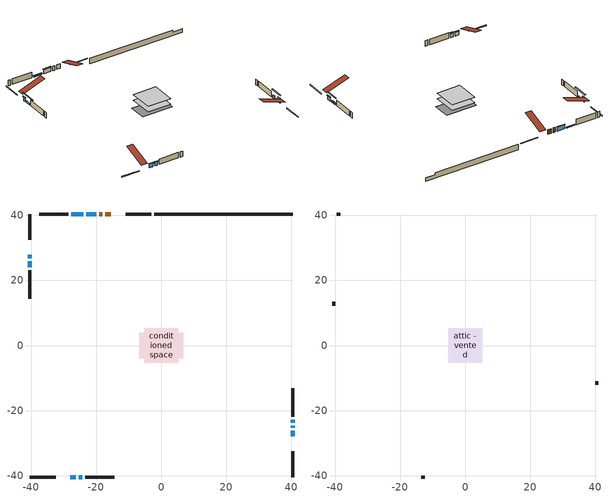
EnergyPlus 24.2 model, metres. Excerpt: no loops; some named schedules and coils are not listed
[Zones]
conditioned space
 floor adiabatic (AdiabaticFloorConstruction): -5.24,-5.24 -5.24,5.24 5.24,5.24 5.24,-5.24 z0.61
 floor foundation (Slab1 construction): -6.77,-3.84 -6.77,3.84 6.77,3.84 6.77,-3.84 z-1.8
 wall outside (RimJoist1 construction): -3.01,40.39 -10.97,40.39 / -40.39,-40.39 -32.43,-40.39 / -40.39,40.39 -40.39,32.43 / 40.39,-40.39 40.39,-32.43 z0.61:0.91
 wall outside (AdiabaticWallConstruction 1): -15.52,40.39 -17.2,40.39 / -18.12,40.39 -18.97,40.39 z0.61:2.64
 wall outside (AdiabaticWallConstruction): 40.39,-27.88 40.39,-26.21 / -27.88,-40.39 -26.21,-40.39 z0.61:2.26; -40.39,27.88 -40.39,26.81 / -25.28,-40.39 -24.21,-40.39 z0.61:2.29; 40.39,-25.28 40.39,-24.67 z0.61:1.43; -40.39,25.89 -40.39,24.06 z0.61:1.42; 40.39,-23.74 40.39,-22.82 z0.61:1.53; -19.9,40.39 -23.1,40.39 z0.61:2.39; -24.03,40.39 -27.69,40.39 z0.61:0.86
 wall outside (Wall1 construction): -28.62,40.39 -37.45,40.39 / -23.28,-40.39 -14.44,-40.39 / -40.39,23.13 -40.39,14.29 / 40.39,-21.9 40.39,-13.06 z0.61:3.05
 wall foundation (FoundationWall1 construction): -2.08,40.39,-1.8 -2.08,40.39,0.61 36.14,40.39,0.61 36.14,40.39,-0.26 40.39,40.39,-0.26 40.39,40.39,-1.8
 window (WindowConstruction): 40.39,-27.88 40.39,-26.21 z0.61:2.26
 window (WindowConstruction 6): -40.39,27.88 -40.39,26.82 z0.61:2.29
 window (WindowConstruction 7): 40.39,-25.28 40.39,-24.67 z0.61:1.42
 window (WindowConstruction 8): -40.39,25.89 -40.39,24.06 z0.61:1.42
 window (WindowConstruction 1): 40.39,-23.74 40.39,-22.82 z0.61:1.52
 window (WindowConstruction 2): -19.9,40.39 -23.1,40.39 z0.61:2.39
 window (WindowConstruction 3): -24.03,40.39 -27.69,40.39 z0.61:0.86
 window (WindowConstruction 4): -27.88,-40.39 -26.21,-40.39 z0.61:2.26
 window (WindowConstruction 5): -25.28,-40.39 -24.21,-40.39 z0.61:2.29
 door (Door): -15.52,40.39 -17.2,40.39 z0.61:2.64
 door (Door 1): -18.13,40.39 -18.97,40.39 z0.61:2.64
 ceiling adiabatic (AdiabaticFloorConstruction): 5.24,-5.24 5.24,5.24 -5.24,5.24 -5.24,-5.24 z0.61
attic - vented
 floor to conditioned space (Floor1 construction Reversed): -5.23,-5.23 -5.23,5.23 5.23,5.23 5.23,-5.23 z3.05
 wall outside (Wall2 construction): -38.38,40.39 -39.46,40.39 / -13.52,-40.39 -12.44,-40.39 / -40.39,13.36 -40.39,12.28 / 40.39,-12.13 40.39,-11.05 z0.61:3.05
 roof outside (Roof1 construction): -14.59,40.39,3.05 -14.59,30.19,6.45 -11.9,30.19,6.45 -11.9,40.39,3.05; -28.81,-40.39,3.05 -28.81,-30.19,6.45 -31.5,-30.19,6.45 -31.5,-40.39,3.05; -40.39,28.81,3.05 -30.19,28.81,6.45 -30.19,31.5,6.45 -40.39,31.5,3.05; 40.39,-28.81,3.05 30.19,-28.81,6.45 30.19,-31.5,6.45 40.39,-31.5,3.05
shading: 40.39,-26.01 40.39,-28.08 40.8,-28.08 40.8,-26.01 z2.46; -40.39,26.61 -40.39,28.08 -40.8,28.08 -40.8,26.61 z2.49; 40.39,-22.03 40.39,-27.92 40.8,-27.92 40.8,-22.03 z4.06; -40.39,21.42 -40.39,28.53 -40.8,28.53 -40.8,21.42 z4.06; 40.39,-22.62 40.39,-23.94 40.8,-23.94 40.8,-22.62 z1.73; -23.3,40.39 -19.7,40.39 -19.7,40.8 -23.3,40.8 z2.59; -27.89,40.39 -23.83,40.39 -23.83,40.8 -27.89,40.8 z1.06; -26.01,-40.39 -28.08,-40.39 -28.08,-40.8 -26.01,-40.8 z2.46; -24.01,-40.39 -25.48,-40.39 -25.48,-40.8 -24.01,-40.8 z2.49
[Building]
Building 1: Terrain=Suburbs
[Site:Location]
Erieau AUT_ON: Latitude {deg}=42.25; Longitude {deg}=-81.9; Time Zone {hr}=-5; Elevation {m}=178; Keep Site Location Information=Yes
[Site:GroundTemperature:Shallow]
5.2292, 3.30147, 3.1471, 4.0619, 7.73432, 11.3896, 14.5586, 16.5661, 16.7366, 15.1039, 12.0157, 8.47254
[Site:WaterMainsTemperature]
Calculation Method=Schedule; Temperature Schedule=mains temperature schedule
[Material] Roughness=Rough; Thermal Absorptance=0.9
Name | Thickness {m} | Conductivity {W/m-K} | Density {kg/m3} | Specific Heat {J/kg-K} | Solar Absorptance | Visible Absorptance
asphalt or fiberglass shingles | 0.00635 | 0.162714 | 1121.4 | 1465.45 | 0.4 | 0.4
ceiling loosefill ins | 0.254 | 0.0480833 | 16.02 | 1046.75 | 0.7 | 0.7
ceiling stud and cavity | 0.1397 | 0.142692 | 65.682 | 1177.47 | 0.7 | 0.7
concrete 4.0 in. | 0.1016 | 1.803125 | 2242.8 | 837.4 | 0.7 | 0.7
concrete 8.0 in. | 0.2032 | 1.803125 | 2242.8 | 837.4 | 0.7 | 0.7
door material | 0.04445 | 0.188738 | 512.64 | 1214.23 | 0.7 | 0.7
exterior vertical ins | 0.00216305 | 0.029427 | 32.04 | 1214.23 | 0.7 | 0.7
floor covering | 0.0127 | 0.0433444 | 54.468 | 1339.84 | 0.6 | 0.6
floor rigid ins; wall rigid ins | 0.512978 | 0.029427 | 32.04 | 1214.23 | 0.7 | 0.7
floor stud and cavity | 0.1397 | 1.75129 | 37.0049 | 1207.88 | 0.7 | 0.7
furniture material conditioned space 1 | 0.1524 | 0.115458 | 640.8 | 1214.23 | 0.6 | 0.6
gypsum board | 0.0127 | 0.160291 | 801 | 837.4 | 0.6 | 0.6
osb sheathing 0.5 in. | 0.0127 | 0.115458 | 512.64 | 1214.23 | 0.7 | 0.7
osb sheathing 0.75 in. | 0.01905 | 0.115458 | 512.64 | 1214.23 | 0.7 | 0.7
rim joist stud and cavity | 0.0508 | 0.107068 | 50.32683 | 1063.81 | 0.6 | 0.6
wall stud and cavity | 0.1397 | 0.44826 | 139.0536 | 1170.24 | 0.7 | 0.7
wall stud and cavity 1 | 0.0889 | 6.9971 | 50.32683 | 1063.81 | 0.6 | 0.6
wall stud and cavity 2 | 0.0889 | 0.380278 | 52.3479 | 1209.89 | 0.7 | 0.7
wall stud and cavity 3 | 0.0889 | 0.391764 | 83.0341 | 1211.67 | 0.7 | 0.7
wood siding | 0.0254 | 0.102417 | 544.68 | 1172.36 | 0.74 | 0.74
wood siding 1 | 0.00254 | 0.102417 | 544.68 | 1172.36 | 0.74 | 0.74
wood siding 2; wood siding 3; wood siding 4 | 0.0254 | 0.102417 | 544.68 | 1172.36 | 0.7 | 0.7
[WindowMaterial:SimpleGlazingSystem]
Name | U-Factor {W/m2-K} | Solar Heat Gain Coefficient
WindowMaterial | 2.93155 | 0.66
WindowMaterial 1 | 2.95029 | 0.64
WindowMaterial 2 | 2.8725 | 0.71
WindowMaterial 3 | 4.69457 | 0.57
WindowMaterial 4 | 2.91452 | 0.67
WindowMaterial 5 | 5.33051 | 0.68
[Construction]
AdiabaticFloorConstruction: floor stud and cavity, floor rigid ins, osb sheathing 0.75 in., floor covering
AdiabaticWallConstruction: wood siding 3, wall rigid ins, wall stud and cavity 2, gypsum board
AdiabaticWallConstruction 1: wood siding 4, wall rigid ins, wall stud and cavity 2, gypsum board
Door; Door 1: door material
Floor1 construction Reversed: gypsum board, ceiling stud and cavity, ceiling loosefill ins
FoundationWall1 construction: concrete 8.0 in.
furniture construction conditioned space 1: furniture material conditioned space 1
PartitionWallConstruction: gypsum board, wall stud and cavity 3, gypsum board
RimJoist1 construction: wood siding 2, rim joist stud and cavity
Roof1 construction: asphalt or fiberglass shingles
Slab1 construction: concrete 4.0 in.
Wall1 construction: wood siding, osb sheathing 0.5 in., wall stud and cavity, gypsum board
Wall2 construction: wood siding 1, wall stud and cavity 1
WindowConstruction; WindowConstruction 4: WindowMaterial
WindowConstruction 1: WindowMaterial 1
WindowConstruction 2: WindowMaterial 2
WindowConstruction 3: WindowMaterial 3
WindowConstruction 5; WindowConstruction 6: WindowMaterial 4
WindowConstruction 7; WindowConstruction 8: WindowMaterial 5
[Zone] Multiplier=1; Part of Total Floor Area=Yes
Name | Volume {m3}
attic - vented | 60.49
conditioned space | 542.1
[Space]
Name | Zone | Volume {m3}
attic - vented 1 | attic - vented | 60.49
conditioned space 1 | conditioned space | 542.1
[ZoneInfiltration:EffectiveLeakageArea]
infil attic - vented 1: Zone or Space=attic - vented 1; Schedule=Always On Discrete; Effective Air Leakage Area {cm2}=5261.76; Stack Coefficient=0.000405941; Wind Coefficient=1.36129e-05
[ZoneMixing]
whole house fan mix: Zone or Space=attic - vented; Schedule=Always On Continuous; Design Flow Rate Calculation Method=Flow/Zone; Design Flow Rate {m3/s}=0; Source Zone or Space=conditioned space
[SurfaceProperty:ExposedFoundationPerimeter]
Slab1: Exposed Perimeter Calculation Method=TotalExposedPerimeter; Total Exposed Perimeter {m}=42.47
[InternalMass] Zone or ZoneList=conditioned space; Space or SpaceList=conditioned space 1
Name | Construction | Surface Area {m2}
furniture mass conditioned space 1 | furniture construction conditioned space 1 | 85.5198
partition wall mass | PartitionWallConstruction | 213.8
[Lights]
interior lighting: Zone or ZoneList or Space or SpaceList=conditioned space 1; Schedule=interior lighting schedule; Design Level Calculation Method=LightingLevel; Lighting Level {W}=343.2; Return Air Fraction=0; Fraction Radiant=0.6; Fraction Visible=0.2; Fraction Replaceable=1
[People]
occupants: Zone or ZoneList or Space or SpaceList=conditioned space 1; Number of People Schedule=occupants schedule; Number of People Calculation Method=People; Number of People=3; Fraction Radiant=0.314171; Sensible Heat Fraction=0.56303; Activity Level Schedule=occupants activity schedule; Carbon Dioxide Generation Rate {m3/s-W}=0; Enable ASHRAE 55 Comfort Warnings=No; Mean Radiant Temperature Calculation Type=EnclosureAveraged
[ElectricEquipment] Zone or ZoneList or Space or SpaceList=conditioned space 1; Design Level Calculation Method=EquipmentLevel
Name | Schedule | Design Level {W} | Fraction Latent | Fraction Radiant | Fraction Lost
clothes dryer | clothes dryer schedule | 140.772 | 0.015 | 0.081 | 0.85
clothes washer | clothes washer schedule | 32.1985 | 0.03 | 0.162 | 0.7
cooking range | cooking range schedule | 215.147 | 0.08 | 0.432 | 0.2
dishwasher | dishwasher schedule | 66.8632 | 0.3 | 0.18 | 0.4
fridge | fridge schedule | 72.9452 | 0 | 0.6 | 0
mech vent house fan | mech vent house fan schedule | 0 | 0 | 0 | 1
mech vent house fan cfis | mech vent house fan cfis schedule | 0 | 0 | 0 | 0
misc plug loads | misc plug loads schedule | 494.7 | 0.045 | 0.513 | 0.1
whole house fan | Always On Discrete | 0 | 0 | 0 | 1
[OtherEquipment] Zone or ZoneList or Space or SpaceList=conditioned space 1; Design Level Calculation Method=EquipmentLevel
Name | Fuel Type | Schedule | Design Level {W} | Fraction Latent | Fraction Radiant | Fraction Lost
clothes dryer 1 | Electricity | clothes dryer schedule | 0 | 0.015 | 0.081 | 0.85
cooking range 1 | Electricity | cooking range schedule | 0 | 0.08 | 0.432 | 0.2
general water use latent | None | general water use schedule | 62.594 | 1 | 0 | 0
general water use sensible | None | general water use schedule | -61.6891 | 0 | 0.6 | 0
mech vent house fan latent load | None | Always On Discrete | 0 | 1 | 0 | 0
mech vent house fan sensible load | None | Always On Discrete | 0 | 0 | 0 | 0
water heater energy adjustment1 | Electricity | Always On Discrete | 0.01 | 0 | 0 | 1
[ZoneInfiltration:DesignFlowRate] Zone or ZoneList or Space or SpaceList=conditioned space 1; Schedule=Always On Discrete; Design Flow Rate Calculation Method=Flow/Zone; Design Flow Rate {m3/s}=0
infil flow; natural vent flow; whole house fan flow
[ZoneControl:Thermostat]
conditioned space Thermostat: Zone or ZoneList=conditioned space; Control Type Schedule=conditioned space Thermostat Schedule; Control 1=conditioned space temperature setpoint; Temperature Difference Between Cutout And Setpoint {deltaC}=0
[ThermostatSetpoint:DualSetpoint]
conditioned space temperature setpoint: Heating Setpoint Temperature Schedule=heating setpoint; Cooling Setpoint Temperature Schedule=cooling setpoint
[AirLoopHVAC:UnitarySystem]
unit heater unitary system: Control Type=Load; Controlling Zone or Thermostat Location=conditioned space; Dehumidification Control Type=None; Availability Schedule=Always On Discrete; Supply Fan=unit heater supply fan; Fan Placement=BlowThrough; Supply Air Fan Operating Mode Schedule=unit heater auto fan schedule; Heating Coil=unit heater htg coil; DX Heating Coil Sizing Ratio=1; Use DOAS DX Cooling Coil=No; Minimum Supply Air Temperature {C}=2; Latent Load Control=SensibleOnlyLoadControl; Cooling Supply Air Flow Rate Method=None; Heating Supply Air Flow Rate Method=SupplyAirFlowRate; Heating Supply Air Flow Rate {m3/s}=0.00141584; No Load Supply Air Flow Rate Method=SupplyAirFlowRate; No Load Supply Air Flow Rate {m3/s}=0; No Load Supply Air Flow Rate Control Set To Low Speed=Yes; Maximum Supply Air Temperature {C}=48.8889; Maximum Outdoor Dry-Bulb Temperature for Supplemental Heater Operation {C}=21; Ancillary On-Cycle Electric Power {W}=0; Ancillary Off-Cycle Electric Power {W}=0
[Zone equipment]
conditioned space: electric baseboard, unit heater unitary system
[Foundation:Kiva]
Foundation Kiva 1: Initial Indoor Air Temperature {C}=18; Wall Height Above Grade {m}=0.609996; Wall Depth Below Slab {m}=0.2032; Custom Block Material Name 1=exterior vertical ins; Custom Block Depth 1 {m}=2.40999; Custom Block X Position 1 {m}=0.2032; Custom Block Z Position 1 {m}=0
[Foundation:Kiva:Settings]
Soil Conductivity {W/m-K}=0.849921; Soil Density {kg/m3}=1842.3; Soil Specific Heat {J/kg-K}=418.7; Ground Solar Absorptivity=0.9; Ground Thermal Absorptivity=0.9; Ground Surface Roughness {m}=0.03; Far-Field Width {m}=40; Deep-Ground Boundary Condition=ZeroFlux; Deep-Ground Depth {m}=40; Minimum Cell Dimension {m}=0.2; Maximum Cell Growth Coefficient=3; Simulation Timestep=Timestep
[Exterior:Lights]
exterior lighting: Schedule=exterior lighting schedule; Design Level {W}=75.6
[EnergyManagementSystem:Sensor] Output:Variable or Output:Meter Index Key=conditioned space
Name | Output:Variable or Output:Meter
conditioned_space_clg_unmet_s | Zone Cooling Setpoint Not Met Time
conditioned_space_htg_unmet_s | Zone Heating Setpoint Not Met Time
fridge_tin_s; tin_s; tin_s_1 | Zone Mean Air Temperature
tout_s | Zone Outdoor Air Drybulb Temperature
win_s | Zone Air Humidity Ratio
[Schedule:Constant]
Name | Hourly Value
Always On Continuous; mech vent house fan schedule; mech vent house fan cfis schedule; Always On Discrete | 1
occupants activity schedule | 117.228
fridge schedule; unit heater auto fan schedule | 0
[Schedule:Week:Daily]
interior lighting schedule Week Rule - Jan1-Jan27: interior lighting schedule day, interior lighting schedule day, interior lighting schedule day, interior lighting schedule day, interior lighting schedule day, interior lighting schedule day, interior lighting schedule day, interior lighting schedule default day, interior lighting schedule default day, interior lighting schedule default day, interior lighting schedule default day, interior lighting schedule default day
interior lighting schedule Week Rule - Jan28-Feb3: interior lighting schedule day, interior lighting schedule day, interior lighting schedule day, interior lighting schedule day, interior lighting schedule day 1, interior lighting schedule day 1, interior lighting schedule day 1, interior lighting schedule default day, interior lighting schedule default day, interior lighting schedule default day, interior lighting schedule default day, interior lighting schedule default day
interior lighting schedule Week Rule - Feb4-Feb24: interior lighting schedule day 1, interior lighting schedule day 1, interior lighting schedule day 1, interior lighting schedule day 1, interior lighting schedule day 1, interior lighting schedule day 1, interior lighting schedule day 1, interior lighting schedule default day, interior lighting schedule default day, interior lighting schedule default day, interior lighting schedule default day, interior lighting schedule default day
interior lighting schedule Week Rule - Feb25-Mar3: interior lighting schedule day 1, interior lighting schedule day 1, interior lighting schedule day 1, interior lighting schedule day 1, interior lighting schedule day 2, interior lighting schedule day 2, interior lighting schedule day 2, interior lighting schedule default day, interior lighting schedule default day, interior lighting schedule default day, interior lighting schedule default day, interior lighting schedule default day
interior lighting schedule Week Rule - Mar4-Mar31: interior lighting schedule day 2, interior lighting schedule day 2, interior lighting schedule day 2, interior lighting schedule day 2, interior lighting schedule day 2, interior lighting schedule day 2, interior lighting schedule day 2, interior lighting schedule default day, interior lighting schedule default day, interior lighting schedule default day, interior lighting schedule default day, interior lighting schedule default day
interior lighting schedule Week Rule - Apr1-Apr28: interior lighting schedule day 3, interior lighting schedule day 3, interior lighting schedule day 3, interior lighting schedule day 3, interior lighting schedule day 3, interior lighting schedule day 3, interior lighting schedule day 3, interior lighting schedule default day, interior lighting schedule default day, interior lighting schedule default day, interior lighting schedule default day, interior lighting schedule default day
interior lighting schedule Week Rule - Apr29-May5: interior lighting schedule day 3, interior lighting schedule day 3, interior lighting schedule day 4, interior lighting schedule day 4, interior lighting schedule day 4, interior lighting schedule day 4, interior lighting schedule day 4, interior lighting schedule default day, interior lighting schedule default day, interior lighting schedule default day, interior lighting schedule default day, interior lighting schedule default day
interior lighting schedule Week Rule - May6-May26: interior lighting schedule day 4, interior lighting schedule day 4, interior lighting schedule day 4, interior lighting schedule day 4, interior lighting schedule day 4, interior lighting schedule day 4, interior lighting schedule day 4, interior lighting schedule default day, interior lighting schedule default day, interior lighting schedule default day, interior lighting schedule default day, interior lighting schedule default day
interior lighting schedule Week Rule - May27-Jun2: interior lighting schedule day 4, interior lighting schedule day 4, interior lighting schedule day 4, interior lighting schedule day 4, interior lighting schedule day 4, interior lighting schedule day 5, interior lighting schedule day 5, interior lighting schedule default day, interior lighting schedule default day, interior lighting schedule default day, interior lighting schedule default day, interior lighting schedule default day
interior lighting schedule Week Rule - Jun3-Jun30: interior lighting schedule day 5, interior lighting schedule day 5, interior lighting schedule day 5, interior lighting schedule day 5, interior lighting schedule day 5, interior lighting schedule day 5, interior lighting schedule day 5, interior lighting schedule default day, interior lighting schedule default day, interior lighting schedule default day, interior lighting schedule default day, interior lighting schedule default day
interior lighting schedule Week Rule - Jul1-Jul28: interior lighting schedule day 6, interior lighting schedule day 6, interior lighting schedule day 6, interior lighting schedule day 6, interior lighting schedule day 6, interior lighting schedule day 6, interior lighting schedule day 6, interior lighting schedule default day, interior lighting schedule default day, interior lighting schedule default day, interior lighting schedule default day, interior lighting schedule default day
interior lighting schedule Week Rule - Jul29-Aug4: interior lighting schedule day 6, interior lighting schedule day 6, interior lighting schedule day 6, interior lighting schedule day 7, interior lighting schedule day 7, interior lighting schedule day 7, interior lighting schedule day 7, interior lighting schedule default day, interior lighting schedule default day, interior lighting schedule default day, interior lighting schedule default day, interior lighting schedule default day
interior lighting schedule Week Rule - Aug5-Aug25: interior lighting schedule day 7, interior lighting schedule day 7, interior lighting schedule day 7, interior lighting schedule day 7, interior lighting schedule day 7, interior lighting schedule day 7, interior lighting schedule day 7, interior lighting schedule default day, interior lighting schedule default day, interior lighting schedule default day, interior lighting schedule default day, interior lighting schedule default day
interior lighting schedule Week Rule - Aug26-Sep1: interior lighting schedule day 7, interior lighting schedule day 7, interior lighting schedule day 7, interior lighting schedule day 7, interior lighting schedule day 7, interior lighting schedule day 7, interior lighting schedule day 8, interior lighting schedule default day, interior lighting schedule default day, interior lighting schedule default day, interior lighting schedule default day, interior lighting schedule default day
interior lighting schedule Week Rule - Sep2-Sep29: interior lighting schedule day 8, interior lighting schedule day 8, interior lighting schedule day 8, interior lighting schedule day 8, interior lighting schedule day 8, interior lighting schedule day 8, interior lighting schedule day 8, interior lighting schedule default day, interior lighting schedule default day, interior lighting schedule default day, interior lighting schedule default day, interior lighting schedule default day
interior lighting schedule Week Rule - Sep30-Oct6: interior lighting schedule day 8, interior lighting schedule day 9, interior lighting schedule day 9, interior lighting schedule day 9, interior lighting schedule day 9, interior lighting schedule day 9, interior lighting schedule day 9, interior lighting schedule default day, interior lighting schedule default day, interior lighting schedule default day, interior lighting schedule default day, interior lighting schedule default day
interior lighting schedule Week Rule - Oct7-Oct27: interior lighting schedule day 9, interior lighting schedule day 9, interior lighting schedule day 9, interior lighting schedule day 9, interior lighting schedule day 9, interior lighting schedule day 9, interior lighting schedule day 9, interior lighting schedule default day, interior lighting schedule default day, interior lighting schedule default day, interior lighting schedule default day, interior lighting schedule default day
interior lighting schedule Week Rule - Oct28-Nov3: interior lighting schedule day 9, interior lighting schedule day 9, interior lighting schedule day 9, interior lighting schedule day 9, interior lighting schedule day 10, interior lighting schedule day 10, interior lighting schedule day 10, interior lighting schedule default day, interior lighting schedule default day, interior lighting schedule default day, interior lighting schedule default day, interior lighting schedule default day
interior lighting schedule Week Rule - Nov4-Nov24: interior lighting schedule day 10, interior lighting schedule day 10, interior lighting schedule day 10, interior lighting schedule day 10, interior lighting schedule day 10, interior lighting schedule day 10, interior lighting schedule day 10, interior lighting schedule default day, interior lighting schedule default day, interior lighting schedule default day, interior lighting schedule default day, interior lighting schedule default day
interior lighting schedule Week Rule - Nov25-Dec1: interior lighting schedule day 10, interior lighting schedule day 10, interior lighting schedule day 10, interior lighting schedule day 10, interior lighting schedule day 10, interior lighting schedule day 10, interior lighting schedule day 11, interior lighting schedule default day, interior lighting schedule default day, interior lighting schedule default day, interior lighting schedule default day, interior lighting schedule default day
interior lighting schedule Week Rule - Dec2-Dec31: interior lighting schedule day 11, interior lighting schedule day 11, interior lighting schedule day 11, interior lighting schedule day 11, interior lighting schedule day 11, interior lighting schedule day 11, interior lighting schedule day 11, interior lighting schedule default day, interior lighting schedule default day, interior lighting schedule default day, interior lighting schedule default day, interior lighting schedule default day
occupants schedule Week Rule - Jan1-Dec31: occupants schedule day, occupants schedule day, occupants schedule day, occupants schedule day, occupants schedule day, occupants schedule day, occupants schedule day, occupants schedule default day, occupants schedule default day, occupants schedule default day, occupants schedule default day, occupants schedule default day
clothes dryer schedule Week Rule - Jan1-Dec31: clothes dryer schedule day, clothes dryer schedule day, clothes dryer schedule day, clothes dryer schedule day, clothes dryer schedule day, clothes dryer schedule day, clothes dryer schedule day, clothes dryer schedule default day, clothes dryer schedule default day, clothes dryer schedule default day, clothes dryer schedule default day, clothes dryer schedule default day
clothes washer schedule Week Rule - Jan1-Dec31: clothes washer schedule day, clothes washer schedule day, clothes washer schedule day, clothes washer schedule day, clothes washer schedule day, clothes washer schedule day, clothes washer schedule day, clothes washer schedule default day, clothes washer schedule default day, clothes washer schedule default day, clothes washer schedule default day, clothes washer schedule default day
cooking range schedule Week Rule - Jan1-Dec31: cooking range schedule day, cooking range schedule day, cooking range schedule day, cooking range schedule day, cooking range schedule day, cooking range schedule day, cooking range schedule day, cooking range schedule default day, cooking range schedule default day, cooking range schedule default day, cooking range schedule default day, cooking range schedule default day
dishwasher schedule Week Rule - Jan1-Dec31: dishwasher schedule day, dishwasher schedule day, dishwasher schedule day, dishwasher schedule day, dishwasher schedule day, dishwasher schedule day, dishwasher schedule day, dishwasher schedule default day, dishwasher schedule default day, dishwasher schedule default day, dishwasher schedule default day, dishwasher schedule default day
misc plug loads schedule Week Rule - Jan1-Dec31: misc plug loads schedule day, misc plug loads schedule day, misc plug loads schedule day, misc plug loads schedule day, misc plug loads schedule day, misc plug loads schedule day, misc plug loads schedule day, misc plug loads schedule default day, misc plug loads schedule default day, misc plug loads schedule default day, misc plug loads schedule default day, misc plug loads schedule default day
general water use schedule Week Rule - Jan1-Dec31: general water use schedule day, general water use schedule day, general water use schedule day, general water use schedule day, general water use schedule day, general water use schedule day, general water use schedule day, general water use schedule default day, general water use schedule default day, general water use schedule default day, general water use schedule default day, general water use schedule default day
exterior lighting schedule Week Rule - Jan1-Jan27: exterior lighting schedule day, exterior lighting schedule day, exterior lighting schedule day, exterior lighting schedule day, exterior lighting schedule day, exterior lighting schedule day, exterior lighting schedule day, exterior lighting schedule default day, exterior lighting schedule default day, exterior lighting schedule default day, exterior lighting schedule default day, exterior lighting schedule default day
exterior lighting schedule Week Rule - Jan28-Feb3: exterior lighting schedule day, exterior lighting schedule day, exterior lighting schedule day, exterior lighting schedule day, exterior lighting schedule day 1, exterior lighting schedule day 1, exterior lighting schedule day 1, exterior lighting schedule default day, exterior lighting schedule default day, exterior lighting schedule default day, exterior lighting schedule default day, exterior lighting schedule default day
exterior lighting schedule Week Rule - Feb4-Feb24: exterior lighting schedule day 1, exterior lighting schedule day 1, exterior lighting schedule day 1, exterior lighting schedule day 1, exterior lighting schedule day 1, exterior lighting schedule day 1, exterior lighting schedule day 1, exterior lighting schedule default day, exterior lighting schedule default day, exterior lighting schedule default day, exterior lighting schedule default day, exterior lighting schedule default day
exterior lighting schedule Week Rule - Feb25-Mar3: exterior lighting schedule day 1, exterior lighting schedule day 1, exterior lighting schedule day 1, exterior lighting schedule day 1, exterior lighting schedule day 2, exterior lighting schedule day 2, exterior lighting schedule day 2, exterior lighting schedule default day, exterior lighting schedule default day, exterior lighting schedule default day, exterior lighting schedule default day, exterior lighting schedule default day
exterior lighting schedule Week Rule - Mar4-Mar31: exterior lighting schedule day 2, exterior lighting schedule day 2, exterior lighting schedule day 2, exterior lighting schedule day 2, exterior lighting schedule day 2, exterior lighting schedule day 2, exterior lighting schedule day 2, exterior lighting schedule default day, exterior lighting schedule default day, exterior lighting schedule default day, exterior lighting schedule default day, exterior lighting schedule default day
exterior lighting schedule Week Rule - Apr1-Apr28: exterior lighting schedule day 3, exterior lighting schedule day 3, exterior lighting schedule day 3, exterior lighting schedule day 3, exterior lighting schedule day 3, exterior lighting schedule day 3, exterior lighting schedule day 3, exterior lighting schedule default day, exterior lighting schedule default day, exterior lighting schedule default day, exterior lighting schedule default day, exterior lighting schedule default day
exterior lighting schedule Week Rule - Apr29-May5: exterior lighting schedule day 3, exterior lighting schedule day 3, exterior lighting schedule day 4, exterior lighting schedule day 4, exterior lighting schedule day 4, exterior lighting schedule day 4, exterior lighting schedule day 4, exterior lighting schedule default day, exterior lighting schedule default day, exterior lighting schedule default day, exterior lighting schedule default day, exterior lighting schedule default day
exterior lighting schedule Week Rule - May6-May26: exterior lighting schedule day 4, exterior lighting schedule day 4, exterior lighting schedule day 4, exterior lighting schedule day 4, exterior lighting schedule day 4, exterior lighting schedule day 4, exterior lighting schedule day 4, exterior lighting schedule default day, exterior lighting schedule default day, exterior lighting schedule default day, exterior lighting schedule default day, exterior lighting schedule default day
exterior lighting schedule Week Rule - May27-Jun2: exterior lighting schedule day 4, exterior lighting schedule day 4, exterior lighting schedule day 4, exterior lighting schedule day 4, exterior lighting schedule day 4, exterior lighting schedule day 5, exterior lighting schedule day 5, exterior lighting schedule default day, exterior lighting schedule default day, exterior lighting schedule default day, exterior lighting schedule default day, exterior lighting schedule default day
exterior lighting schedule Week Rule - Jun3-Jun30: exterior lighting schedule day 5, exterior lighting schedule day 5, exterior lighting schedule day 5, exterior lighting schedule day 5, exterior lighting schedule day 5, exterior lighting schedule day 5, exterior lighting schedule day 5, exterior lighting schedule default day, exterior lighting schedule default day, exterior lighting schedule default day, exterior lighting schedule default day, exterior lighting schedule default day
exterior lighting schedule Week Rule - Jul1-Jul28: exterior lighting schedule day 6, exterior lighting schedule day 6, exterior lighting schedule day 6, exterior lighting schedule day 6, exterior lighting schedule day 6, exterior lighting schedule day 6, exterior lighting schedule day 6, exterior lighting schedule default day, exterior lighting schedule default day, exterior lighting schedule default day, exterior lighting schedule default day, exterior lighting schedule default day
exterior lighting schedule Week Rule - Jul29-Aug4: exterior lighting schedule day 6, exterior lighting schedule day 6, exterior lighting schedule day 6, exterior lighting schedule day 7, exterior lighting schedule day 7, exterior lighting schedule day 7, exterior lighting schedule day 7, exterior lighting schedule default day, exterior lighting schedule default day, exterior lighting schedule default day, exterior lighting schedule default day, exterior lighting schedule default day
exterior lighting schedule Week Rule - Aug5-Aug25: exterior lighting schedule day 7, exterior lighting schedule day 7, exterior lighting schedule day 7, exterior lighting schedule day 7, exterior lighting schedule day 7, exterior lighting schedule day 7, exterior lighting schedule day 7, exterior lighting schedule default day, exterior lighting schedule default day, exterior lighting schedule default day, exterior lighting schedule default day, exterior lighting schedule default day
exterior lighting schedule Week Rule - Aug26-Sep1: exterior lighting schedule day 7, exterior lighting schedule day 7, exterior lighting schedule day 7, exterior lighting schedule day 7, exterior lighting schedule day 7, exterior lighting schedule day 7, exterior lighting schedule day 8, exterior lighting schedule default day, exterior lighting schedule default day, exterior lighting schedule default day, exterior lighting schedule default day, exterior lighting schedule default day
exterior lighting schedule Week Rule - Sep2-Sep29: exterior lighting schedule day 8, exterior lighting schedule day 8, exterior lighting schedule day 8, exterior lighting schedule day 8, exterior lighting schedule day 8, exterior lighting schedule day 8, exterior lighting schedule day 8, exterior lighting schedule default day, exterior lighting schedule default day, exterior lighting schedule default day, exterior lighting schedule default day, exterior lighting schedule default day
exterior lighting schedule Week Rule - Sep30-Oct6: exterior lighting schedule day 8, exterior lighting schedule day 9, exterior lighting schedule day 9, exterior lighting schedule day 9, exterior lighting schedule day 9, exterior lighting schedule day 9, exterior lighting schedule day 9, exterior lighting schedule default day, exterior lighting schedule default day, exterior lighting schedule default day, exterior lighting schedule default day, exterior lighting schedule default day
exterior lighting schedule Week Rule - Oct7-Oct27: exterior lighting schedule day 9, exterior lighting schedule day 9, exterior lighting schedule day 9, exterior lighting schedule day 9, exterior lighting schedule day 9, exterior lighting schedule day 9, exterior lighting schedule day 9, exterior lighting schedule default day, exterior lighting schedule default day, exterior lighting schedule default day, exterior lighting schedule default day, exterior lighting schedule default day
exterior lighting schedule Week Rule - Oct28-Nov3: exterior lighting schedule day 9, exterior lighting schedule day 9, exterior lighting schedule day 9, exterior lighting schedule day 9, exterior lighting schedule day 10, exterior lighting schedule day 10, exterior lighting schedule day 10, exterior lighting schedule default day, exterior lighting schedule default day, exterior lighting schedule default day, exterior lighting schedule default day, exterior lighting schedule default day
exterior lighting schedule Week Rule - Nov4-Nov24: exterior lighting schedule day 10, exterior lighting schedule day 10, exterior lighting schedule day 10, exterior lighting schedule day 10, exterior lighting schedule day 10, exterior lighting schedule day 10, exterior lighting schedule day 10, exterior lighting schedule default day, exterior lighting schedule default day, exterior lighting schedule default day, exterior lighting schedule default day, exterior lighting schedule default day
exterior lighting schedule Week Rule - Nov25-Dec1: exterior lighting schedule day 10, exterior lighting schedule day 10, exterior lighting schedule day 10, exterior lighting schedule day 10, exterior lighting schedule day 10, exterior lighting schedule day 10, exterior lighting schedule day 11, exterior lighting schedule default day, exterior lighting schedule default day, exterior lighting schedule default day, exterior lighting schedule default day, exterior lighting schedule default day
exterior lighting schedule Week Rule - Dec2-Dec31: exterior lighting schedule day 11, exterior lighting schedule day 11, exterior lighting schedule day 11, exterior lighting schedule day 11, exterior lighting schedule day 11, exterior lighting schedule day 11, exterior lighting schedule day 11, exterior lighting schedule default day, exterior lighting schedule default day, exterior lighting schedule default day, exterior lighting schedule default day, exterior lighting schedule default day
[Schedule:Year]
interior lighting schedule: interior lighting schedule Week Rule - Jan1-Jan27, 1, 1, 1, 27, interior lighting schedule Week Rule - Jan28-Feb3, 1, 28, 2, 3, interior lighting schedule Week Rule - Feb4-Feb24, 2, 4, 2, 24, interior lighting schedule Week Rule - Feb25-Mar3, 2, 25, 3, 3, interior lighting schedule Week Rule - Mar4-Mar31, 3, 4, 3, 31, interior lighting schedule Week Rule - Apr1-Apr28, 4, 1, 4, 28, interior lighting schedule Week Rule - Apr29-May5, 4, 29, 5, 5, interior lighting schedule Week Rule - May6-May26, 5, 6, 5, 26, interior lighting schedule Week Rule - May27-Jun2, 5, 27, 6, 2, interior lighting schedule Week Rule - Jun3-Jun30, 6, 3, 6, 30, interior lighting schedule Week Rule - Jul1-Jul28, 7, 1, 7, 28, interior lighting schedule Week Rule - Jul29-Aug4, 7, 29, 8, 4, interior lighting schedule Week Rule - Aug5-Aug25, 8, 5, 8, 25, interior lighting schedule Week Rule - Aug26-Sep1, 8, 26, 9, 1, interior lighting schedule Week Rule - Sep2-Sep29, 9, 2, 9, 29, interior lighting schedule Week Rule - Sep30-Oct6, 9, 30, 10, 6, interior lighting schedule Week Rule - Oct7-Oct27, 10, 7, 10, 27, interior lighting schedule Week Rule - Oct28-Nov3, 10, 28, 11, 3, interior lighting schedule Week Rule - Nov4-Nov24, 11, 4, 11, 24, interior lighting schedule Week Rule - Nov25-Dec1, 11, 25, 12, 1, interior lighting schedule Week Rule - Dec2-Dec31, 12, 2, 12, 31
occupants schedule: occupants schedule Week Rule - Jan1-Dec31, 1, 1, 12, 31
clothes dryer schedule: clothes dryer schedule Week Rule - Jan1-Dec31, 1, 1, 12, 31
clothes washer schedule: clothes washer schedule Week Rule - Jan1-Dec31, 1, 1, 12, 31
cooking range schedule: cooking range schedule Week Rule - Jan1-Dec31, 1, 1, 12, 31
dishwasher schedule: dishwasher schedule Week Rule - Jan1-Dec31, 1, 1, 12, 31
misc plug loads schedule: misc plug loads schedule Week Rule - Jan1-Dec31, 1, 1, 12, 31
general water use schedule: general water use schedule Week Rule - Jan1-Dec31, 1, 1, 12, 31
heating setpoint: heating setpoint Week Rule - Jan1-Dec31, 1, 1, 12, 31
exterior lighting schedule: exterior lighting schedule Week Rule - Jan1-Jan27, 1, 1, 1, 27, exterior lighting schedule Week Rule - Jan28-Feb3, 1, 28, 2, 3, exterior lighting schedule Week Rule - Feb4-Feb24, 2, 4, 2, 24, exterior lighting schedule Week Rule - Feb25-Mar3, 2, 25, 3, 3, exterior lighting schedule Week Rule - Mar4-Mar31, 3, 4, 3, 31, exterior lighting schedule Week Rule - Apr1-Apr28, 4, 1, 4, 28, exterior lighting schedule Week Rule - Apr29-May5, 4, 29, 5, 5, exterior lighting schedule Week Rule - May6-May26, 5, 6, 5, 26, exterior lighting schedule Week Rule - May27-Jun2, 5, 27, 6, 2, exterior lighting schedule Week Rule - Jun3-Jun30, 6, 3, 6, 30, exterior lighting schedule Week Rule - Jul1-Jul28, 7, 1, 7, 28, exterior lighting schedule Week Rule - Jul29-Aug4, 7, 29, 8, 4, exterior lighting schedule Week Rule - Aug5-Aug25, 8, 5, 8, 25, exterior lighting schedule Week Rule - Aug26-Sep1, 8, 26, 9, 1, exterior lighting schedule Week Rule - Sep2-Sep29, 9, 2, 9, 29, exterior lighting schedule Week Rule - Sep30-Oct6, 9, 30, 10, 6, exterior lighting schedule Week Rule - Oct7-Oct27, 10, 7, 10, 27, exterior lighting schedule Week Rule - Oct28-Nov3, 10, 28, 11, 3, exterior lighting schedule Week Rule - Nov4-Nov24, 11, 4, 11, 24, exterior lighting schedule Week Rule - Nov25-Dec1, 11, 25, 12, 1, exterior lighting schedule Week Rule - Dec2-Dec31, 12, 2, 12, 31
[Schedule:Compact]
conditioned space Thermostat Schedule: Through: 12/31, For: AllDays, Until: 24:00, 4
mains temperature schedule: Through: 01/01, For: AllDays, Until: 24:00, 8.89333, Through: 01/02, For: AllDays, Until: 24:00, 8.82722, Through: 01/03, For: AllDays, Until: 24:00, 8.76167, Through: 01/04, For: AllDays, Until: 24:00, 8.69778, Through: 01/05, For: AllDays, Until: 24:00, 8.635, Through: 01/06, For: AllDays, Until: 24:00, 8.57333, Through: 01/07, For: AllDays, Until: 24:00, 8.51333, Through: 01/08, For: AllDays, Until: 24:00, 8.455, Through: 01/09, For: AllDays, Until: 24:00, 8.39778, Through: 01/10, For: AllDays, Until: 24:00, 8.34167, Through: 01/11, For: AllDays, Until: 24:00, 8.28722, Through: 01/12, For: AllDays, Until: 24:00, 8.23444, Through: 01/13, For: AllDays, Until: 24:00, 8.18278, Through: 01/14, For: AllDays, Until: 24:00, 8.13222, Through: 01/15, For: AllDays, Until: 24:00, 8.08389, Through: 01/16, For: AllDays, Until: 24:00, 8.03667, Through: 01/17, For: AllDays, Until: 24:00, 7.99111, Through: 01/18, For: AllDays, Until: 24:00, 7.94667, Through: 01/19, For: AllDays, Until: 24:00, 7.90389, Through: 01/20, For: AllDays, Until: 24:00, 7.86278, Through: 01/21, For: AllDays, Until: 24:00, 7.82333, Through: 01/22, For: AllDays, Until: 24:00, 7.78556, Through: 01/23, For: AllDays, Until: 24:00, 7.74889, Through: 01/24, For: AllDays, Until: 24:00, 7.71444, Through: 01/25, For: AllDays, Until: 24:00, 7.68111, Through: 01/26, For: AllDays, Until: 24:00, 7.64944, Through: 01/27, For: AllDays, Until: 24:00, 7.61944, Through: 01/28, For: AllDays, Until: 24:00, 7.59111, Through: 01/29, For: AllDays, Until: 24:00, 7.56444, Through: 01/30, For: AllDays, Until: 24:00, 7.53944, Through: 01/31, For: AllDays, Until: 24:00, 7.51611, Through: 02/01, For: AllDays, Until: 24:00, 7.49444, Through: 02/02, For: AllDays, Until: 24:00, 7.47389, Through: 02/03, For: AllDays, Until: 24:00, 7.45556, Through: 02/04, For: AllDays, Until: 24:00, 7.43889, Through: 02/05, For: AllDays, Until: 24:00, 7.42389, Through: 02/06, For: AllDays, Until: 24:00, 7.41056, Through: 02/07, For: AllDays, Until: 24:00, 7.39889, Through: 02/08, For: AllDays, Until: 24:00, 7.38833, Through: 02/09, For: AllDays, Until: 24:00, 7.38, Through: 02/10, For: AllDays, Until: 24:00, 7.37389, Through: 02/11, For: AllDays, Until: 24:00, 7.36889, Through: 02/12, For: AllDays, Until: 24:00, 7.36556, Through: 02/13, For: AllDays, Until: 24:00, 7.36389, Through: 02/14, For: AllDays, Until: 24:00, 7.36389, Through: 02/15, For: AllDays, Until: 24:00, 7.36611, Through: 02/16, For: AllDays, Until: 24:00, 7.36944, Through: 02/17, For: AllDays, Until: 24:00, 7.375, Through: 02/18, For: AllDays, Until: 24:00, 7.38167, Through: 02/19, For: AllDays, Until: 24:00, 7.39056, Through: 02/20, For: AllDays, Until: 24:00, 7.40056, Through: 02/21, For: AllDays, Until: 24:00, 7.41278, Through: 02/22, For: AllDays, Until: 24:00, 7.42667, Through: 02/23, For: AllDays, Until: 24:00, 7.44222, Through: 02/24, For: AllDays, Until: 24:00, 7.45889, Through: 02/25, For: AllDays, Until: 24:00, 7.47778, Through: 02/26, For: AllDays, Until: 24:00, 7.49833, Through: 02/27, For: AllDays, Until: 24:00, 7.52056, Through: 02/28, For: AllDays, Until: 24:00, 7.54444, Through: 03/01, For: AllDays, Until: 24:00, 7.56944, Through: 03/02, For: AllDays, Until: 24:00, 7.59667, Through: 03/03, For: AllDays, Until: 24:00, 7.62556, Through: 03/04, For: AllDays, Until: 24:00, 7.65556, Through: 03/05, For: AllDays, Until: 24:00, 7.68778, Through: 03/06, For: AllDays, Until: 24:00, 7.72111, Through: 03/07, For: AllDays, Until: 24:00, 7.75611, Through: 03/08, For: AllDays, Until: 24:00, 7.79278, Through: 03/09, For: AllDays, Until: 24:00, 7.83111, Through: 03/10, For: AllDays, Until: 24:00, 7.87111, Through: 03/11, For: AllDays, Until: 24:00, 7.91222, Through: 03/12, For: AllDays, Until: 24:00, 7.95556, Through: 03/13, For: AllDays, Until: 24:00, 8, Through: 03/14, For: AllDays, Until: 24:00, 8.04556, Through: 03/15, For: AllDays, Until: 24:00, 8.09333, Through: 03/16, For: AllDays, Until: 24:00, 8.14222, Through: 03/17, For: AllDays, Until: 24:00, 8.19278, Through: 03/18, For: AllDays, Until: 24:00, 8.24444, Through: 03/19, For: AllDays, Until: 24:00, 8.29778, Through: 03/20, For: AllDays, Until: 24:00, 8.35278, Through: 03/21, For: AllDays, Until: 24:00, 8.40889, Through: 03/22, For: AllDays, Until: 24:00, 8.46611, Through: 03/23, For: AllDays, Until: 24:00, 8.52556, Through: 03/24, For: AllDays, Until: 24:00, 8.58556, Through: 03/25, For: AllDays, Until: 24:00, 8.64722, Through: 03/26, For: AllDays, Until: 24:00, 8.71, Through: 03/27, For: AllDays, Until: 24:00, 8.77444, Through: 03/28, For: AllDays, Until: 24:00, 8.84, Through: 03/29, For: AllDays, Until: 24:00, 8.90667, Through: 03/30, For: AllDays, Until: 24:00, 8.975, Through: 03/31, For: AllDays, Until: 24:00, 9.04389, Through: 04/01, For: AllDays, Until: 24:00, 9.11444, Through: 04/02, For: AllDays, Until: 24:00, 9.18611, Through: 04/03, For: AllDays, Until: 24:00, 9.25889, Through: 04/04, For: AllDays, Until: 24:00, 9.33278, Through: 04/05, For: AllDays, Until: 24:00, 9.40833, Through: 04/06, For: AllDays, Until: 24:00, 9.48444, Through: 04/07, For: AllDays, Until: 24:00, 9.56167, Through: 04/08, For: AllDays, Until: 24:00, 9.64, Through: 04/09, For: AllDays, Until: 24:00, 9.71889, Through: 04/10, For: AllDays, Until: 24:00, 9.79944, Through: 04/11, For: AllDays, Until: 24:00, 9.88056, Through: 04/12, For: AllDays, Until: 24:00, 9.96333, Through: 04/13, For: AllDays, Until: 24:00, 10.0461, Through: 04/14, For: AllDays, Until: 24:00, 10.1306, Through: 04/15, For: AllDays, Until: 24:00, 10.2156, Through: 04/16, For: AllDays, Until: 24:00, 10.3011, Through: 04/17, For: AllDays, Until: 24:00, 10.3878, Through: 04/18, For: AllDays, Until: 24:00, 10.4756, Through: 04/19, For: AllDays, Until: 24:00, 10.5639, Through: 04/20, For: AllDays, Until: 24:00, 10.6528, Through: 04/21, For: AllDays, Until: 24:00, 10.7422, Through: 04/22, For: AllDays, Until: 24:00, 10.8328, Through: 04/23, For: AllDays, Until: 24:00, 10.9239, Through: 04/24, For: AllDays, Until: 24:00, 11.0156, Through: 04/25, For: AllDays, Until: 24:00, 11.1083, Through: 04/26, For: AllDays, Until: 24:00, 11.2011, Through: 04/27, For: AllDays, Until: 24:00, 11.295, Through: 04/28, For: AllDays, Until: 24:00, 11.3889, Through: 04/29, For: AllDays, Until: 24:00, 11.4833, Through: 04/30, For: AllDays, Until: 24:00, 11.5783, Through: 05/01, For: AllDays, Until: 24:00, 11.6739, Through: 05/02, For: AllDays, Until: 24:00, 11.77, Through: 05/03, For: AllDays, Until: 24:00, 11.8661, Through: 05/04, For: AllDays, Until: 24:00, 11.9633, Through: 05/05, For: AllDays, Until: 24:00, 12.06, Through: 05/06, For: AllDays, Until: 24:00, 12.1578, Through: 05/07, For: AllDays, Until: 24:00, 12.255, Through: 05/08, For: AllDays, Until: 24:00, 12.3533, Through: 05/09, For: AllDays, Until: 24:00, 12.4511, Through: 05/10, For: AllDays, Until: 24:00, 12.5494, Through: 05/11, For: AllDays, Until: 24:00, 12.6483, Through: 05/12, For: AllDays, Until: 24:00, 12.7467, Through: 05/13, For: AllDays, Until: 24:00, 12.8456, Through: 05/14, For: AllDays, Until: 24:00, 12.9444, Through: 05/15, For: AllDays, Until: 24:00, 13.0433, Through: 05/16, For: AllDays, Until: 24:00, 13.1422, Through: 05/17, For: AllDays, Until: 24:00, 13.2411, Through: 05/18, For: AllDays, Until: 24:00, 13.34, Through: 05/19, For: AllDays, Until: 24:00, 13.4383, Through: 05/20, For: AllDays, Until: 24:00, 13.5372, Through: 05/21, For: AllDays, Until: 24:00, 13.6356, Through: 05/22, For: AllDays, Until: 24:00, 13.7339, Through: 05/23, For: AllDays, Until: 24:00, 13.8322, Through: 05/24, For: AllDays, Until: 24:00, 13.9306, Through: 05/25, For: AllDays, Until: 24:00, 14.0283, Through: 05/26, For: AllDays, Until: 24:00, 14.1256, Through: 05/27, For: AllDays, Until: 24:00, 14.2228, Through: 05/28, For: AllDays, Until: 24:00, 14.3194, Through: 05/29, For: AllDays, Until: 24:00, 14.4161, Through: 05/30, For: AllDays, Until: 24:00, 14.5122, Through: 05/31, For: AllDays, Until: 24:00, 14.6078, Through: 06/01, For: AllDays, Until: 24:00, 14.7033, Through: 06/02, For: AllDays, Until: 24:00, 14.7978, Through: 06/03, For: AllDays, Until: 24:00, 14.8922, Through: 06/04, For: AllDays, Until: 24:00, 14.9861, Through: 06/05, For: AllDays, Until: 24:00, 15.0789, Through: 06/06, For: AllDays, Until: 24:00, 15.1717, Through: 06/07, For: AllDays, Until: 24:00, 15.2639, Through: 06/08, For: AllDays, Until: 24:00, 15.355, Through: 06/09, For: AllDays, Until: 24:00, 15.4456, Through: 06/10, For: AllDays, Until: 24:00, 15.5356, Through: 06/11, For: AllDays, Until: 24:00, 15.625, Through: 06/12, For: AllDays, Until: 24:00, 15.7139, Through: 06/13, For: AllDays, Until: 24:00, 15.8017, Through: 06/14, For: AllDays, Until: 24:00, 15.8883, Through: 06/15, For: AllDays, Until: 24:00, 15.9744, Through: 06/16, For: AllDays, Until: 24:00, 16.06, Through: 06/17, For: AllDays, Until: 24:00, 16.1444, Through: 06/18, For: AllDays, Until: 24:00, 16.2278, Through: 06/19, For: AllDays, Until: 24:00, 16.3106, Through: 06/20, For: AllDays, Until: 24:00, 16.3922, Through: 06/21, For: AllDays, Until: 24:00, 16.4728, Through: 06/22, For: AllDays, Until: 24:00, 16.5522, Through: 06/23, For: AllDays, Until: 24:00, 16.6311, Through: 06/24, For: AllDays, Until: 24:00, 16.7089, Through: 06/25, For: AllDays, Until: 24:00, 16.7856, Through: 06/26, For: AllDays, Until: 24:00, 16.8606, Through: 06/27, For: AllDays, Until: 24:00, 16.935, Through: 06/28, For: AllDays, Until: 24:00, 17.0083, Through: 06/29, For: AllDays, Until: 24:00, 17.0806, Through: 06/30, For: AllDays, Until: 24:00, 17.1511, Through: 07/01, For: AllDays, Until: 24:00, 17.2211, Through: 07/02, For: AllDays, Until: 24:00, 17.2894, Through: 07/03, For: AllDays, Until: 24:00, 17.3567, Through: 07/04, For: AllDays, Until: 24:00, 17.4228, Through: 07/05, For: AllDays, Until: 24:00, 17.4878, Through: 07/06, For: AllDays, Until: 24:00, 17.5511, Through: 07/07, For: AllDays, Until: 24:00, 17.6133, Through: 07/08, For: AllDays, Until: 24:00, 17.6739, Through: 07/09, For: AllDays, Until: 24:00, 17.7333, Through: 07/10, For: AllDays, Until: 24:00, 17.7911, Through: 07/11, For: AllDays, Until: 24:00, 17.8478, Through: 07/12, For: AllDays, Until: 24:00, 17.9033, Through: 07/13, For: AllDays, Until: 24:00, 17.9572, Through: 07/14, For: AllDays, Until: 24:00, 18.0094, Through: 07/15, For: AllDays, Until: 24:00, 18.0606, Through: 07/16, For: AllDays, Until: 24:00, 18.11, Through: 07/17, For: AllDays, Until: 24:00, 18.1578, Through: 07/18, For: AllDays, Until: 24:00, 18.2044, Through: 07/19, For: AllDays, Until: 24:00, 18.2494, Through: 07/20, For: AllDays, Until: 24:00, 18.2928, Through: 07/21, For: AllDays, Until: 24:00, 18.335, Through: 07/22, For: AllDays, Until: 24:00, 18.3756, Through: 07/23, For: AllDays, Until: 24:00, 18.4139, Through: 07/24, For: AllDays, Until: 24:00, 18.4517, Through: 07/25, For: AllDays, Until: 24:00, 18.4872, Through: 07/26, For: AllDays, Until: 24:00, 18.5211, Through: 07/27, For: AllDays, Until: 24:00, 18.5539, Through: 07/28, For: AllDays, Until: 24:00, 18.5844, Through: 07/29, For: AllDays, Until: 24:00, 18.6139, Through: 07/30, For: AllDays, Until: 24:00, 18.6417, Through: 07/31, For: AllDays, Until: 24:00, 18.6678, Through: 08/01, For: AllDays, Until: 24:00, 18.6917, Through: 08/02, For: AllDays, Until: 24:00, 18.7144, Through: 08/03, For: AllDays, Until: 24:00, 18.7356, Through: 08/04, For: AllDays, Until: 24:00, 18.755, Through: 08/05, For: AllDays, Until: 24:00, 18.7728, Through: 08/06, For: AllDays, Until: 24:00, 18.7889, Through: 08/07, For: AllDays, Until: 24:00, 18.8028, Through: 08/08, For: AllDays, Until: 24:00, 18.8156, Through: 08/09, For: AllDays, Until: 24:00, 18.8267, Through: 08/10, For: AllDays, Until: 24:00, 18.8361, Through: 08/11, For: AllDays, Until: 24:00, 18.8433, Through: 08/12, For: AllDays, Until: 24:00, 18.8494, Through: 08/13, For: AllDays, Until: 24:00, 18.8533, Through: 08/14, For: AllDays, Until: 24:00, 18.8561, Through: 08/15, For: AllDays, Until: 24:00, 18.8567, Through: 08/16, For: AllDays, Until: 24:00, 18.8561, Through: 08/17, For: AllDays, Until: 24:00, 18.8533, Through: 08/18, For: AllDays, Until: 24:00, 18.8489, Through: 08/19, For: AllDays, Until: 24:00, 18.8428, Through: 08/20, For: AllDays, Until: 24:00, 18.835, Through: 08/21, For: AllDays, Until: 24:00, 18.8256, Through: 08/22, For: AllDays, Until: 24:00, 18.8144, Through: 08/23, For: AllDays, Until: 24:00, 18.8017, Through: 08/24, For: AllDays, Until: 24:00, 18.7872, Through: 08/25, For: AllDays, Until: 24:00, 18.7711, Through: 08/26, For: AllDays, Until: 24:00, 18.7533, Through: 08/27, For: AllDays, Until: 24:00, 18.7339, Through: 08/28, For: AllDays, Until: 24:00, 18.7128, Through: 08/29, For: AllDays, Until: 24:00, 18.69, Through: 08/30, For: AllDays, Until: 24:00, 18.6656, Through: 08/31, For: AllDays, Until: 24:00, 18.6394, Through: 09/01, For: AllDays, Until: 24:00, 18.6117, Through: 09/02, For: AllDays, Until: 24:00, 18.5822, Through: 09/03, For: AllDays, Until: 24:00, 18.5511, Through: 09/04, For: AllDays, Until: 24:00, 18.5183, Through: 09/05, For: AllDays, Until: 24:00, 18.4839, Through: 09/06, For: AllDays, Until: 24:00, 18.4483, Through: 09/07, For: AllDays, Until: 24:00, 18.4111, Through: 09/08, For: AllDays, Until: 24:00, 18.3717, Through: 09/09, For: AllDays, Until: 24:00, 18.3311, Through: 09/10, For: AllDays, Until: 24:00, 18.2894, Through: 09/11, For: AllDays, Until: 24:00, 18.2456, Through: 09/12, For: AllDays, Until: 24:00, 18.2006, Through: 09/13, For: AllDays, Until: 24:00, 18.1539, Through: 09/14, For: AllDays, Until: 24:00, 18.1056, Through: 09/15, For: AllDays, Until: 24:00, 18.0561, Through: 09/16, For: AllDays, Until: 24:00, 18.005, Through: 09/17, For: AllDays, Until: 24:00, 17.9528, Through: 09/18, For: AllDays, Until: 24:00, 17.8983, Through: 09/19, For: AllDays, Until: 24:00, 17.8433, Through: 09/20, For: AllDays, Until: 24:00, 17.7867, Through: 09/21, For: AllDays, Until: 24:00, 17.7283, Through: 09/22, For: AllDays, Until: 24:00, 17.6689, Through: 09/23, For: AllDays, Until: 24:00, 17.6078, Through: 09/24, For: AllDays, Until: 24:00, 17.5456, Through: 09/25, For: AllDays, Until: 24:00, 17.4822, Through: 09/26, For: AllDays, Until: 24:00, 17.4172, Through: 09/27, For: AllDays, Until: 24:00, 17.3511, Through: 09/28, For: AllDays, Until: 24:00, 17.2839, Through: 09/29, For: AllDays, Until: 24:00, 17.215, Through: 09/30, For: AllDays, Until: 24:00, 17.1456, Through: 10/01, For: AllDays, Until: 24:00, 17.0744, Through: 10/02, For: AllDays, Until: 24:00, 17.0022, Through: 10/03, For: AllDays, Until: 24:00, 16.9289, Through: 10/04, For: AllDays, Until: 24:00, 16.8544, Through: 10/05, For: AllDays, Until: 24:00, 16.7789, Through: 10/06, For: AllDays, Until: 24:00, 16.7022, Through: 10/07, For: AllDays, Until: 24:00, 16.6244, Through: 10/08, For: AllDays, Until: 24:00, 16.5456, Through: 10/09, For: AllDays, Until: 24:00, 16.4661, Through: 10/10, For: AllDays, Until: 24:00, 16.385, Through: 10/11, For: AllDays, Until: 24:00, 16.3033, Through: 10/12, For: AllDays, Until: 24:00, 16.2206, Through: 10/13, For: AllDays, Until: 24:00, 16.1372, Through: 10/14, For: AllDays, Until: 24:00, 16.0528, Through: 10/15, For: AllDays, Until: 24:00, 15.9672, Through: 10/16, For: AllDays, Until: 24:00, 15.8811, Through: 10/17, For: AllDays, Until: 24:00, 15.7939, Through: 10/18, For: AllDays, Until: 24:00, 15.7061, Through: 10/19, For: AllDays, Until: 24:00, 15.6172, Through: 10/20, For: AllDays, Until: 24:00, 15.5283, Through: 10/21, For: AllDays, Until: 24:00, 15.4383, Through: 10/22, For: AllDays, Until: 24:00, 15.3472, Through: 10/23, For: AllDays, Until: 24:00, 15.2561, Through: 10/24, For: AllDays, Until: 24:00, 15.1639, Through: 10/25, For: AllDays, Until: 24:00, 15.0711, Through: 10/26, For: AllDays, Until: 24:00, 14.9778, Through: 10/27, For: AllDays, Until: 24:00, 14.8839, Through: 10/28, For: AllDays, Until: 24:00, 14.79, Through: 10/29, For: AllDays, Until: 24:00, 14.695, Through: 10/30, For: AllDays, Until: 24:00, 14.6, Through: 10/31, For: AllDays, Until: 24:00, 14.5039, Through: 11/01, For: AllDays, Until: 24:00, 14.4078, Through: 11/02, For: AllDays, Until: 24:00, 14.3111, Through: 11/03, For: AllDays, Until: 24:00, 14.2144, Through: 11/04, For: AllDays, Until: 24:00, 14.1172, Through: 11/05, For: AllDays, Until: 24:00, 14.02, Through: 11/06, For: AllDays, Until: 24:00, 13.9222, Through: 11/07, For: AllDays, Until: 24:00, 13.8239, Through: 11/08, For: AllDays, Until: 24:00, 13.7256, Through: 11/09, For: AllDays, Until: 24:00, 13.6272, Through: 11/10, For: AllDays, Until: 24:00, 13.5289, Through: 11/11, For: AllDays, Until: 24:00, 13.43, Through: 11/12, For: AllDays, Until: 24:00, 13.3311, Through: 11/13, For: AllDays, Until: 24:00, 13.2322, Through: 11/14, For: AllDays, Until: 24:00, 13.1333, Through: 11/15, For: AllDays, Until: 24:00, 13.0344, Through: 11/16, For: AllDays, Until: 24:00, 12.9356, Through: 11/17, For: AllDays, Until: 24:00, 12.8372, Through: 11/18, For: AllDays, Until: 24:00, 12.7383, Through: 11/19, For: AllDays, Until: 24:00, 12.6394, Through: 11/20, For: AllDays, Until: 24:00, 12.5411, Through: 11/21, For: AllDays, Until: 24:00, 12.4428, Through: 11/22, For: AllDays, Until: 24:00, 12.3444, Through: 11/23, For: AllDays, Until: 24:00, 12.2467, Through: 11/24, For: AllDays, Until: 24:00, 12.1494, Through: 11/25, For: AllDays, Until: 24:00, 12.0517, Through: 11/26, For: AllDays, Until: 24:00, 11.955, Through: 11/27, For: AllDays, Until: 24:00, 11.8583, Through: 11/28, For: AllDays, Until: 24:00, 11.7617, Through: 11/29, For: AllDays, Until: 24:00, 11.6661, Through: 11/30, For: AllDays, Until: 24:00, 11.5706, Through: 12/01, For: AllDays, Until: 24:00, 11.4756, Through: 12/02, For: AllDays, Until: 24:00, 11.3806, Through: 12/03, For: AllDays, Until: 24:00, 11.2867, Through: 12/04, For: AllDays, Until: 24:00, 11.1933, Through: 12/05, For: AllDays, Until: 24:00, 11.1, Through: 12/06, For: AllDays, Until: 24:00, 11.0078, Through: 12/07, For: AllDays, Until: 24:00, 10.9161, Through: 12/08, For: AllDays, Until: 24:00, 10.825, Through: 12/09, For: AllDays, Until: 24:00, 10.735, Through: 12/10, For: AllDays, Until: 24:00, 10.645, Through: 12/11, For: AllDays, Until: 24:00, 10.5561, Through: 12/12, For: AllDays, Until: 24:00, 10.4678, Through: 12/13, For: AllDays, Until: 24:00, 10.3806, Through: 12/14, For: AllDays, Until: 24:00, 10.2939, Through: 12/15, For: AllDays, Until: 24:00, 10.2083, Through: 12/16, For: AllDays, Until: 24:00, 10.1233, Through: 12/17, For: AllDays, Until: 24:00, 10.0389, Through: 12/18, For: AllDays, Until: 24:00, 9.95611, Through: 12/19, For: AllDays, Until: 24:00, 9.87389, Through: 12/20, For: AllDays, Until: 24:00, 9.79278, Through: 12/21, For: AllDays, Until: 24:00, 9.71222, Through: 12/22, For: AllDays, Until: 24:00, 9.63333, Through: 12/23, For: AllDays, Until: 24:00, 9.555, Through: 12/24, For: AllDays, Until: 24:00, 9.47778, Through: 12/25, For: AllDays, Until: 24:00, 9.40167, Through: 12/26, For: AllDays, Until: 24:00, 9.32667, Through: 12/27, For: AllDays, Until: 24:00, 9.25278, Through: 12/28, For: AllDays, Until: 24:00, 9.18, Through: 12/29, For: AllDays, Until: 24:00, 9.10833, Through: 12/30, For: AllDays, Until: 24:00, 9.03833, Through: 12/31, For: AllDays, Until: 24:00, 8.96889
